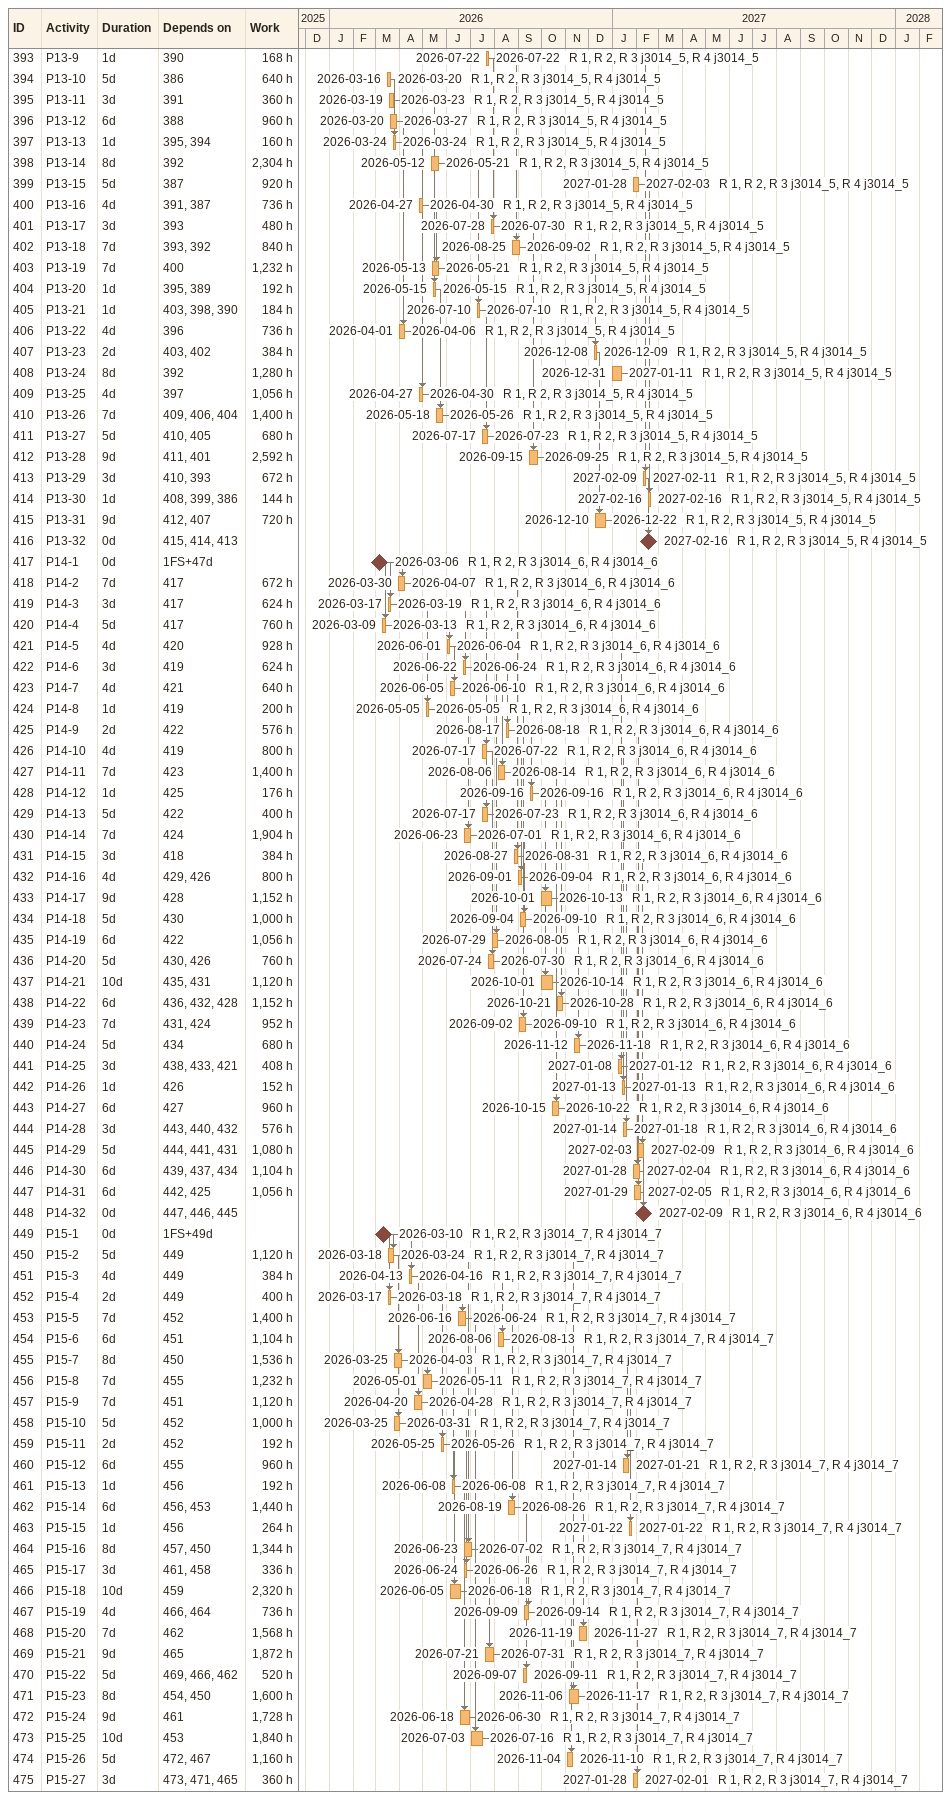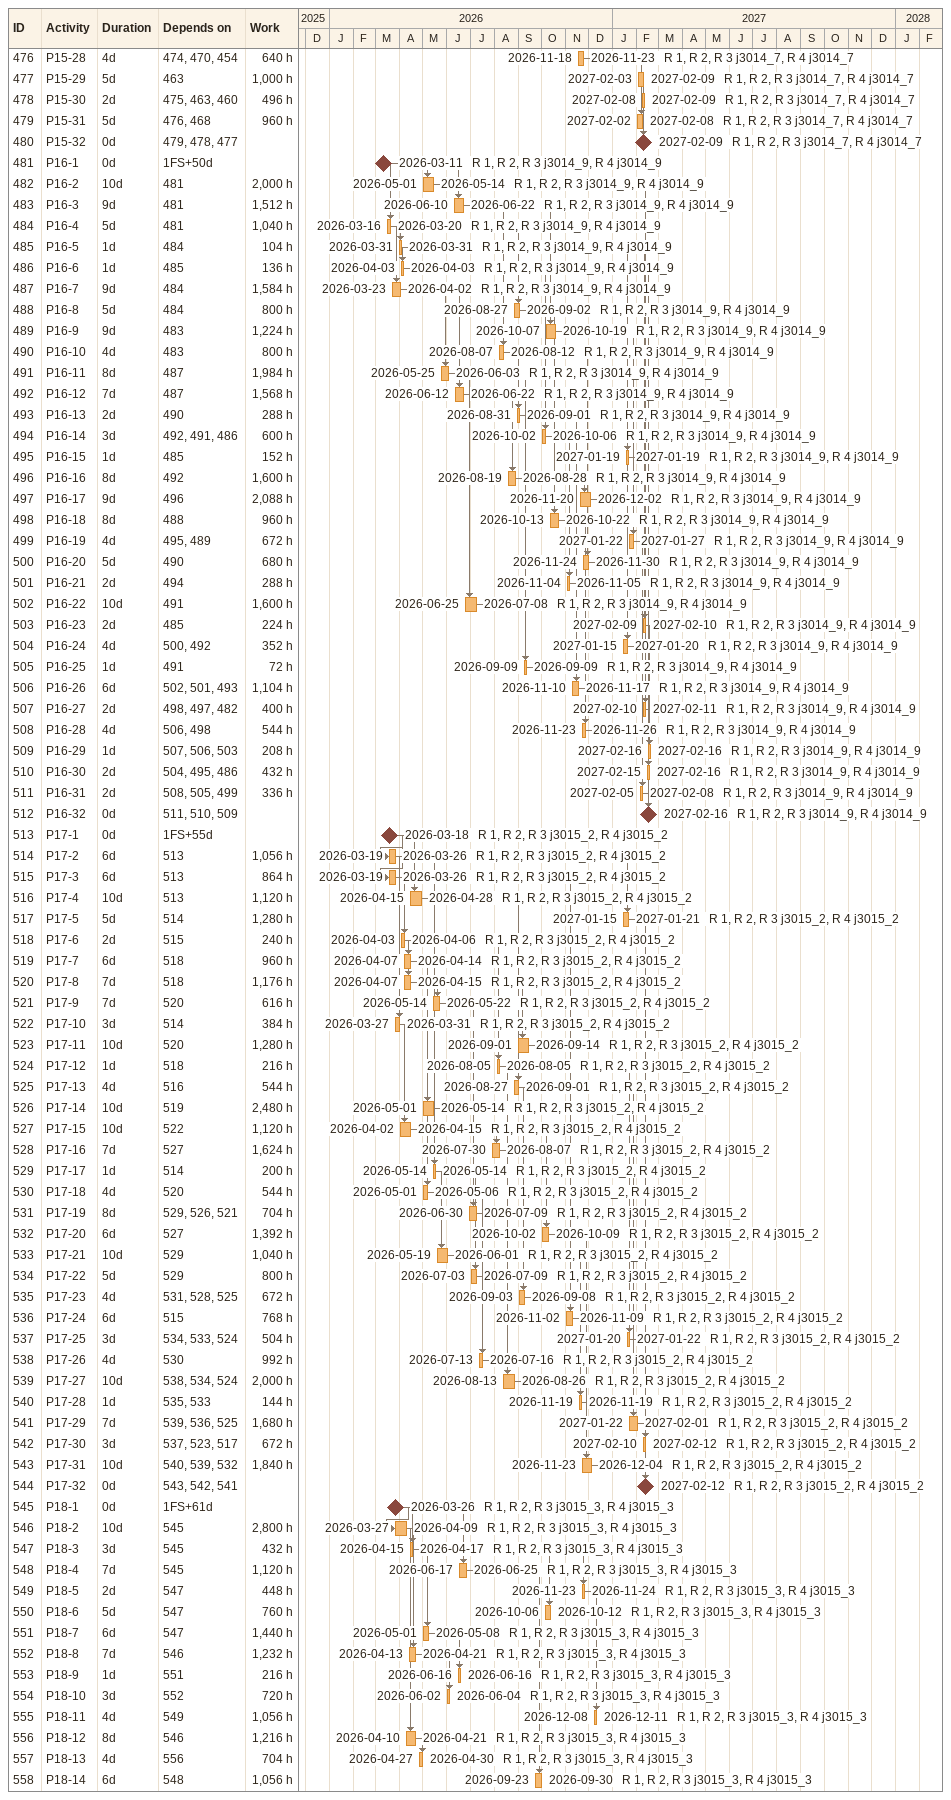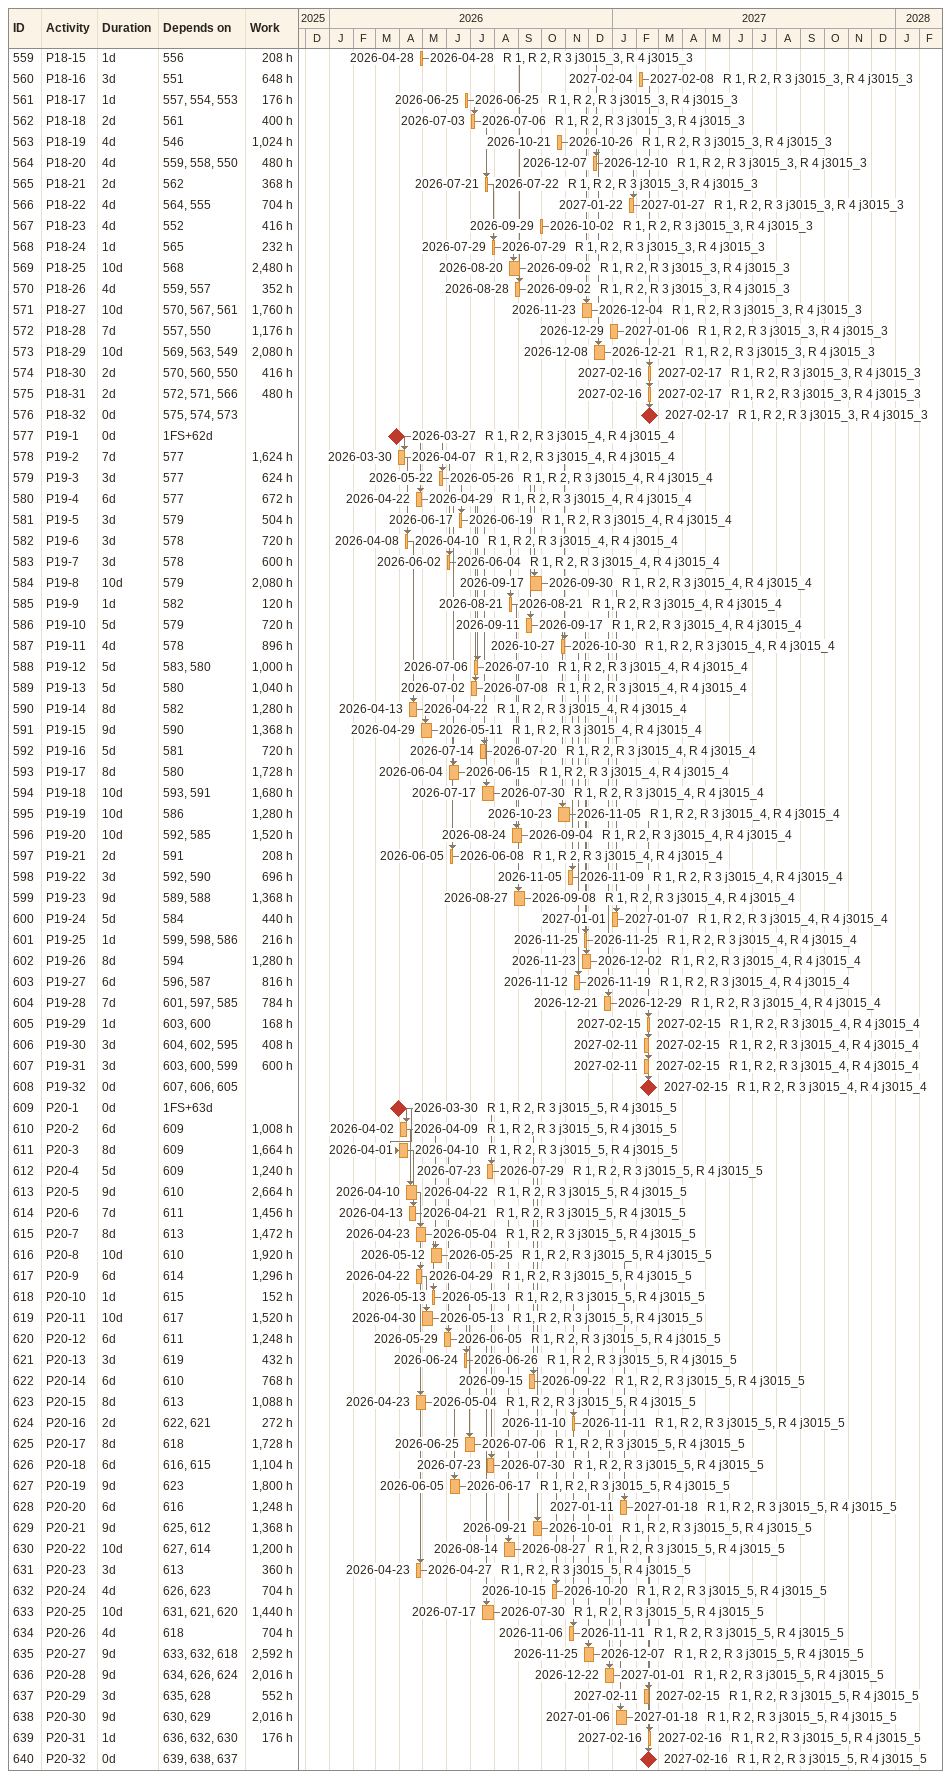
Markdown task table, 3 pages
| ID | Task | Duration | Start | Finish | Predecessors | Resources | Work (h) |
|---|---|---|---|---|---|---|---|
| 393 | P13-9 | 1d | 2026-07-22 | 2026-07-22 | 390 | R 1, R 2, R 3 j3014_5, R 4 j3014_5 | 168 |
| 394 | P13-10 | 5d | 2026-03-16 | 2026-03-20 | 386 | R 1, R 2, R 3 j3014_5, R 4 j3014_5 | 640 |
| 395 | P13-11 | 3d | 2026-03-19 | 2026-03-23 | 391 | R 1, R 2, R 3 j3014_5, R 4 j3014_5 | 360 |
| 396 | P13-12 | 6d | 2026-03-20 | 2026-03-27 | 388 | R 1, R 2, R 3 j3014_5, R 4 j3014_5 | 960 |
| 397 | P13-13 | 1d | 2026-03-24 | 2026-03-24 | 395, 394 | R 1, R 2, R 3 j3014_5, R 4 j3014_5 | 160 |
| 398 | P13-14 | 8d | 2026-05-12 | 2026-05-21 | 392 | R 1, R 2, R 3 j3014_5, R 4 j3014_5 | 2304 |
| 399 | P13-15 | 5d | 2027-01-28 | 2027-02-03 | 387 | R 1, R 2, R 3 j3014_5, R 4 j3014_5 | 920 |
| 400 | P13-16 | 4d | 2026-04-27 | 2026-04-30 | 391, 387 | R 1, R 2, R 3 j3014_5, R 4 j3014_5 | 736 |
| 401 | P13-17 | 3d | 2026-07-28 | 2026-07-30 | 393 | R 1, R 2, R 3 j3014_5, R 4 j3014_5 | 480 |
| 402 | P13-18 | 7d | 2026-08-25 | 2026-09-02 | 393, 392 | R 1, R 2, R 3 j3014_5, R 4 j3014_5 | 840 |
| 403 | P13-19 | 7d | 2026-05-13 | 2026-05-21 | 400 | R 1, R 2, R 3 j3014_5, R 4 j3014_5 | 1232 |
| 404 | P13-20 | 1d | 2026-05-15 | 2026-05-15 | 395, 389 | R 1, R 2, R 3 j3014_5, R 4 j3014_5 | 192 |
| 405 | P13-21 | 1d | 2026-07-10 | 2026-07-10 | 403, 398, 390 | R 1, R 2, R 3 j3014_5, R 4 j3014_5 | 184 |
| 406 | P13-22 | 4d | 2026-04-01 | 2026-04-06 | 396 | R 1, R 2, R 3 j3014_5, R 4 j3014_5 | 736 |
| 407 | P13-23 | 2d | 2026-12-08 | 2026-12-09 | 403, 402 | R 1, R 2, R 3 j3014_5, R 4 j3014_5 | 384 |
| 408 | P13-24 | 8d | 2026-12-31 | 2027-01-11 | 392 | R 1, R 2, R 3 j3014_5, R 4 j3014_5 | 1280 |
| 409 | P13-25 | 4d | 2026-04-27 | 2026-04-30 | 397 | R 1, R 2, R 3 j3014_5, R 4 j3014_5 | 1056 |
| 410 | P13-26 | 7d | 2026-05-18 | 2026-05-26 | 409, 406, 404 | R 1, R 2, R 3 j3014_5, R 4 j3014_5 | 1400 |
| 411 | P13-27 | 5d | 2026-07-17 | 2026-07-23 | 410, 405 | R 1, R 2, R 3 j3014_5, R 4 j3014_5 | 680 |
| 412 | P13-28 | 9d | 2026-09-15 | 2026-09-25 | 411, 401 | R 1, R 2, R 3 j3014_5, R 4 j3014_5 | 2592 |
| 413 | P13-29 | 3d | 2027-02-09 | 2027-02-11 | 410, 393 | R 1, R 2, R 3 j3014_5, R 4 j3014_5 | 672 |
| 414 | P13-30 | 1d | 2027-02-16 | 2027-02-16 | 408, 399, 386 | R 1, R 2, R 3 j3014_5, R 4 j3014_5 | 144 |
| 415 | P13-31 | 9d | 2026-12-10 | 2026-12-22 | 412, 407 | R 1, R 2, R 3 j3014_5, R 4 j3014_5 | 720 |
| 416 | P13-32 | 0d | 2027-02-16 | 2027-02-16 | 415, 414, 413 | R 1, R 2, R 3 j3014_5, R 4 j3014_5 |  |
| 417 | P14-1 | 0d | 2026-03-06 | 2026-03-06 | 1FS+47d | R 1, R 2, R 3 j3014_6, R 4 j3014_6 |  |
| 418 | P14-2 | 7d | 2026-03-30 | 2026-04-07 | 417 | R 1, R 2, R 3 j3014_6, R 4 j3014_6 | 672 |
| 419 | P14-3 | 3d | 2026-03-17 | 2026-03-19 | 417 | R 1, R 2, R 3 j3014_6, R 4 j3014_6 | 624 |
| 420 | P14-4 | 5d | 2026-03-09 | 2026-03-13 | 417 | R 1, R 2, R 3 j3014_6, R 4 j3014_6 | 760 |
| 421 | P14-5 | 4d | 2026-06-01 | 2026-06-04 | 420 | R 1, R 2, R 3 j3014_6, R 4 j3014_6 | 928 |
| 422 | P14-6 | 3d | 2026-06-22 | 2026-06-24 | 419 | R 1, R 2, R 3 j3014_6, R 4 j3014_6 | 624 |
| 423 | P14-7 | 4d | 2026-06-05 | 2026-06-10 | 421 | R 1, R 2, R 3 j3014_6, R 4 j3014_6 | 640 |
| 424 | P14-8 | 1d | 2026-05-05 | 2026-05-05 | 419 | R 1, R 2, R 3 j3014_6, R 4 j3014_6 | 200 |
| 425 | P14-9 | 2d | 2026-08-17 | 2026-08-18 | 422 | R 1, R 2, R 3 j3014_6, R 4 j3014_6 | 576 |
| 426 | P14-10 | 4d | 2026-07-17 | 2026-07-22 | 419 | R 1, R 2, R 3 j3014_6, R 4 j3014_6 | 800 |
| 427 | P14-11 | 7d | 2026-08-06 | 2026-08-14 | 423 | R 1, R 2, R 3 j3014_6, R 4 j3014_6 | 1400 |
| 428 | P14-12 | 1d | 2026-09-16 | 2026-09-16 | 425 | R 1, R 2, R 3 j3014_6, R 4 j3014_6 | 176 |
| 429 | P14-13 | 5d | 2026-07-17 | 2026-07-23 | 422 | R 1, R 2, R 3 j3014_6, R 4 j3014_6 | 400 |
| 430 | P14-14 | 7d | 2026-06-23 | 2026-07-01 | 424 | R 1, R 2, R 3 j3014_6, R 4 j3014_6 | 1904 |
| 431 | P14-15 | 3d | 2026-08-27 | 2026-08-31 | 418 | R 1, R 2, R 3 j3014_6, R 4 j3014_6 | 384 |
| 432 | P14-16 | 4d | 2026-09-01 | 2026-09-04 | 429, 426 | R 1, R 2, R 3 j3014_6, R 4 j3014_6 | 800 |
| 433 | P14-17 | 9d | 2026-10-01 | 2026-10-13 | 428 | R 1, R 2, R 3 j3014_6, R 4 j3014_6 | 1152 |
| 434 | P14-18 | 5d | 2026-09-04 | 2026-09-10 | 430 | R 1, R 2, R 3 j3014_6, R 4 j3014_6 | 1000 |
| 435 | P14-19 | 6d | 2026-07-29 | 2026-08-05 | 422 | R 1, R 2, R 3 j3014_6, R 4 j3014_6 | 1056 |
| 436 | P14-20 | 5d | 2026-07-24 | 2026-07-30 | 430, 426 | R 1, R 2, R 3 j3014_6, R 4 j3014_6 | 760 |
| 437 | P14-21 | 10d | 2026-10-01 | 2026-10-14 | 435, 431 | R 1, R 2, R 3 j3014_6, R 4 j3014_6 | 1120 |
| 438 | P14-22 | 6d | 2026-10-21 | 2026-10-28 | 436, 432, 428 | R 1, R 2, R 3 j3014_6, R 4 j3014_6 | 1152 |
| 439 | P14-23 | 7d | 2026-09-02 | 2026-09-10 | 431, 424 | R 1, R 2, R 3 j3014_6, R 4 j3014_6 | 952 |
| 440 | P14-24 | 5d | 2026-11-12 | 2026-11-18 | 434 | R 1, R 2, R 3 j3014_6, R 4 j3014_6 | 680 |
| 441 | P14-25 | 3d | 2027-01-08 | 2027-01-12 | 438, 433, 421 | R 1, R 2, R 3 j3014_6, R 4 j3014_6 | 408 |
| 442 | P14-26 | 1d | 2027-01-13 | 2027-01-13 | 426 | R 1, R 2, R 3 j3014_6, R 4 j3014_6 | 152 |
| 443 | P14-27 | 6d | 2026-10-15 | 2026-10-22 | 427 | R 1, R 2, R 3 j3014_6, R 4 j3014_6 | 960 |
| 444 | P14-28 | 3d | 2027-01-14 | 2027-01-18 | 443, 440, 432 | R 1, R 2, R 3 j3014_6, R 4 j3014_6 | 576 |
| 445 | P14-29 | 5d | 2027-02-03 | 2027-02-09 | 444, 441, 431 | R 1, R 2, R 3 j3014_6, R 4 j3014_6 | 1080 |
| 446 | P14-30 | 6d | 2027-01-28 | 2027-02-04 | 439, 437, 434 | R 1, R 2, R 3 j3014_6, R 4 j3014_6 | 1104 |
| 447 | P14-31 | 6d | 2027-01-29 | 2027-02-05 | 442, 425 | R 1, R 2, R 3 j3014_6, R 4 j3014_6 | 1056 |
| 448 | P14-32 | 0d | 2027-02-09 | 2027-02-09 | 447, 446, 445 | R 1, R 2, R 3 j3014_6, R 4 j3014_6 |  |
| 449 | P15-1 | 0d | 2026-03-10 | 2026-03-10 | 1FS+49d | R 1, R 2, R 3 j3014_7, R 4 j3014_7 |  |
| 450 | P15-2 | 5d | 2026-03-18 | 2026-03-24 | 449 | R 1, R 2, R 3 j3014_7, R 4 j3014_7 | 1120 |
| 451 | P15-3 | 4d | 2026-04-13 | 2026-04-16 | 449 | R 1, R 2, R 3 j3014_7, R 4 j3014_7 | 384 |
| 452 | P15-4 | 2d | 2026-03-17 | 2026-03-18 | 449 | R 1, R 2, R 3 j3014_7, R 4 j3014_7 | 400 |
| 453 | P15-5 | 7d | 2026-06-16 | 2026-06-24 | 452 | R 1, R 2, R 3 j3014_7, R 4 j3014_7 | 1400 |
| 454 | P15-6 | 6d | 2026-08-06 | 2026-08-13 | 451 | R 1, R 2, R 3 j3014_7, R 4 j3014_7 | 1104 |
| 455 | P15-7 | 8d | 2026-03-25 | 2026-04-03 | 450 | R 1, R 2, R 3 j3014_7, R 4 j3014_7 | 1536 |
| 456 | P15-8 | 7d | 2026-05-01 | 2026-05-11 | 455 | R 1, R 2, R 3 j3014_7, R 4 j3014_7 | 1232 |
| 457 | P15-9 | 7d | 2026-04-20 | 2026-04-28 | 451 | R 1, R 2, R 3 j3014_7, R 4 j3014_7 | 1120 |
| 458 | P15-10 | 5d | 2026-03-25 | 2026-03-31 | 452 | R 1, R 2, R 3 j3014_7, R 4 j3014_7 | 1000 |
| 459 | P15-11 | 2d | 2026-05-25 | 2026-05-26 | 452 | R 1, R 2, R 3 j3014_7, R 4 j3014_7 | 192 |
| 460 | P15-12 | 6d | 2027-01-14 | 2027-01-21 | 455 | R 1, R 2, R 3 j3014_7, R 4 j3014_7 | 960 |
| 461 | P15-13 | 1d | 2026-06-08 | 2026-06-08 | 456 | R 1, R 2, R 3 j3014_7, R 4 j3014_7 | 192 |
| 462 | P15-14 | 6d | 2026-08-19 | 2026-08-26 | 456, 453 | R 1, R 2, R 3 j3014_7, R 4 j3014_7 | 1440 |
| 463 | P15-15 | 1d | 2027-01-22 | 2027-01-22 | 456 | R 1, R 2, R 3 j3014_7, R 4 j3014_7 | 264 |
| 464 | P15-16 | 8d | 2026-06-23 | 2026-07-02 | 457, 450 | R 1, R 2, R 3 j3014_7, R 4 j3014_7 | 1344 |
| 465 | P15-17 | 3d | 2026-06-24 | 2026-06-26 | 461, 458 | R 1, R 2, R 3 j3014_7, R 4 j3014_7 | 336 |
| 466 | P15-18 | 10d | 2026-06-05 | 2026-06-18 | 459 | R 1, R 2, R 3 j3014_7, R 4 j3014_7 | 2320 |
| 467 | P15-19 | 4d | 2026-09-09 | 2026-09-14 | 466, 464 | R 1, R 2, R 3 j3014_7, R 4 j3014_7 | 736 |
| 468 | P15-20 | 7d | 2026-11-19 | 2026-11-27 | 462 | R 1, R 2, R 3 j3014_7, R 4 j3014_7 | 1568 |
| 469 | P15-21 | 9d | 2026-07-21 | 2026-07-31 | 465 | R 1, R 2, R 3 j3014_7, R 4 j3014_7 | 1872 |
| 470 | P15-22 | 5d | 2026-09-07 | 2026-09-11 | 469, 466, 462 | R 1, R 2, R 3 j3014_7, R 4 j3014_7 | 520 |
| 471 | P15-23 | 8d | 2026-11-06 | 2026-11-17 | 454, 450 | R 1, R 2, R 3 j3014_7, R 4 j3014_7 | 1600 |
| 472 | P15-24 | 9d | 2026-06-18 | 2026-06-30 | 461 | R 1, R 2, R 3 j3014_7, R 4 j3014_7 | 1728 |
| 473 | P15-25 | 10d | 2026-07-03 | 2026-07-16 | 453 | R 1, R 2, R 3 j3014_7, R 4 j3014_7 | 1840 |
| 474 | P15-26 | 5d | 2026-11-04 | 2026-11-10 | 472, 467 | R 1, R 2, R 3 j3014_7, R 4 j3014_7 | 1160 |
| 475 | P15-27 | 3d | 2027-01-28 | 2027-02-01 | 473, 471, 465 | R 1, R 2, R 3 j3014_7, R 4 j3014_7 | 360 |
| 476 | P15-28 | 4d | 2026-11-18 | 2026-11-23 | 474, 470, 454 | R 1, R 2, R 3 j3014_7, R 4 j3014_7 | 640 |
| 477 | P15-29 | 5d | 2027-02-03 | 2027-02-09 | 463 | R 1, R 2, R 3 j3014_7, R 4 j3014_7 | 1000 |
| 478 | P15-30 | 2d | 2027-02-08 | 2027-02-09 | 475, 463, 460 | R 1, R 2, R 3 j3014_7, R 4 j3014_7 | 496 |
| 479 | P15-31 | 5d | 2027-02-02 | 2027-02-08 | 476, 468 | R 1, R 2, R 3 j3014_7, R 4 j3014_7 | 960 |
| 480 | P15-32 | 0d | 2027-02-09 | 2027-02-09 | 479, 478, 477 | R 1, R 2, R 3 j3014_7, R 4 j3014_7 |  |
| 481 | P16-1 | 0d | 2026-03-11 | 2026-03-11 | 1FS+50d | R 1, R 2, R 3 j3014_9, R 4 j3014_9 |  |
| 482 | P16-2 | 10d | 2026-05-01 | 2026-05-14 | 481 | R 1, R 2, R 3 j3014_9, R 4 j3014_9 | 2000 |
| 483 | P16-3 | 9d | 2026-06-10 | 2026-06-22 | 481 | R 1, R 2, R 3 j3014_9, R 4 j3014_9 | 1512 |
| 484 | P16-4 | 5d | 2026-03-16 | 2026-03-20 | 481 | R 1, R 2, R 3 j3014_9, R 4 j3014_9 | 1040 |
| 485 | P16-5 | 1d | 2026-03-31 | 2026-03-31 | 484 | R 1, R 2, R 3 j3014_9, R 4 j3014_9 | 104 |
| 486 | P16-6 | 1d | 2026-04-03 | 2026-04-03 | 485 | R 1, R 2, R 3 j3014_9, R 4 j3014_9 | 136 |
| 487 | P16-7 | 9d | 2026-03-23 | 2026-04-02 | 484 | R 1, R 2, R 3 j3014_9, R 4 j3014_9 | 1584 |
| 488 | P16-8 | 5d | 2026-08-27 | 2026-09-02 | 484 | R 1, R 2, R 3 j3014_9, R 4 j3014_9 | 800 |
| 489 | P16-9 | 9d | 2026-10-07 | 2026-10-19 | 483 | R 1, R 2, R 3 j3014_9, R 4 j3014_9 | 1224 |
| 490 | P16-10 | 4d | 2026-08-07 | 2026-08-12 | 483 | R 1, R 2, R 3 j3014_9, R 4 j3014_9 | 800 |
| 491 | P16-11 | 8d | 2026-05-25 | 2026-06-03 | 487 | R 1, R 2, R 3 j3014_9, R 4 j3014_9 | 1984 |
| 492 | P16-12 | 7d | 2026-06-12 | 2026-06-22 | 487 | R 1, R 2, R 3 j3014_9, R 4 j3014_9 | 1568 |
| 493 | P16-13 | 2d | 2026-08-31 | 2026-09-01 | 490 | R 1, R 2, R 3 j3014_9, R 4 j3014_9 | 288 |
| 494 | P16-14 | 3d | 2026-10-02 | 2026-10-06 | 492, 491, 486 | R 1, R 2, R 3 j3014_9, R 4 j3014_9 | 600 |
| 495 | P16-15 | 1d | 2027-01-19 | 2027-01-19 | 485 | R 1, R 2, R 3 j3014_9, R 4 j3014_9 | 152 |
| 496 | P16-16 | 8d | 2026-08-19 | 2026-08-28 | 492 | R 1, R 2, R 3 j3014_9, R 4 j3014_9 | 1600 |
| 497 | P16-17 | 9d | 2026-11-20 | 2026-12-02 | 496 | R 1, R 2, R 3 j3014_9, R 4 j3014_9 | 2088 |
| 498 | P16-18 | 8d | 2026-10-13 | 2026-10-22 | 488 | R 1, R 2, R 3 j3014_9, R 4 j3014_9 | 960 |
| 499 | P16-19 | 4d | 2027-01-22 | 2027-01-27 | 495, 489 | R 1, R 2, R 3 j3014_9, R 4 j3014_9 | 672 |
| 500 | P16-20 | 5d | 2026-11-24 | 2026-11-30 | 490 | R 1, R 2, R 3 j3014_9, R 4 j3014_9 | 680 |
| 501 | P16-21 | 2d | 2026-11-04 | 2026-11-05 | 494 | R 1, R 2, R 3 j3014_9, R 4 j3014_9 | 288 |
| 502 | P16-22 | 10d | 2026-06-25 | 2026-07-08 | 491 | R 1, R 2, R 3 j3014_9, R 4 j3014_9 | 1600 |
| 503 | P16-23 | 2d | 2027-02-09 | 2027-02-10 | 485 | R 1, R 2, R 3 j3014_9, R 4 j3014_9 | 224 |
| 504 | P16-24 | 4d | 2027-01-15 | 2027-01-20 | 500, 492 | R 1, R 2, R 3 j3014_9, R 4 j3014_9 | 352 |
| 505 | P16-25 | 1d | 2026-09-09 | 2026-09-09 | 491 | R 1, R 2, R 3 j3014_9, R 4 j3014_9 | 72 |
| 506 | P16-26 | 6d | 2026-11-10 | 2026-11-17 | 502, 501, 493 | R 1, R 2, R 3 j3014_9, R 4 j3014_9 | 1104 |
| 507 | P16-27 | 2d | 2027-02-10 | 2027-02-11 | 498, 497, 482 | R 1, R 2, R 3 j3014_9, R 4 j3014_9 | 400 |
| 508 | P16-28 | 4d | 2026-11-23 | 2026-11-26 | 506, 498 | R 1, R 2, R 3 j3014_9, R 4 j3014_9 | 544 |
| 509 | P16-29 | 1d | 2027-02-16 | 2027-02-16 | 507, 506, 503 | R 1, R 2, R 3 j3014_9, R 4 j3014_9 | 208 |
| 510 | P16-30 | 2d | 2027-02-15 | 2027-02-16 | 504, 495, 486 | R 1, R 2, R 3 j3014_9, R 4 j3014_9 | 432 |
| 511 | P16-31 | 2d | 2027-02-05 | 2027-02-08 | 508, 505, 499 | R 1, R 2, R 3 j3014_9, R 4 j3014_9 | 336 |
| 512 | P16-32 | 0d | 2027-02-16 | 2027-02-16 | 511, 510, 509 | R 1, R 2, R 3 j3014_9, R 4 j3014_9 |  |
| 513 | P17-1 | 0d | 2026-03-18 | 2026-03-18 | 1FS+55d | R 1, R 2, R 3 j3015_2, R 4 j3015_2 |  |
| 514 | P17-2 | 6d | 2026-03-19 | 2026-03-26 | 513 | R 1, R 2, R 3 j3015_2, R 4 j3015_2 | 1056 |
| 515 | P17-3 | 6d | 2026-03-19 | 2026-03-26 | 513 | R 1, R 2, R 3 j3015_2, R 4 j3015_2 | 864 |
| 516 | P17-4 | 10d | 2026-04-15 | 2026-04-28 | 513 | R 1, R 2, R 3 j3015_2, R 4 j3015_2 | 1120 |
| 517 | P17-5 | 5d | 2027-01-15 | 2027-01-21 | 514 | R 1, R 2, R 3 j3015_2, R 4 j3015_2 | 1280 |
| 518 | P17-6 | 2d | 2026-04-03 | 2026-04-06 | 515 | R 1, R 2, R 3 j3015_2, R 4 j3015_2 | 240 |
| 519 | P17-7 | 6d | 2026-04-07 | 2026-04-14 | 518 | R 1, R 2, R 3 j3015_2, R 4 j3015_2 | 960 |
| 520 | P17-8 | 7d | 2026-04-07 | 2026-04-15 | 518 | R 1, R 2, R 3 j3015_2, R 4 j3015_2 | 1176 |
| 521 | P17-9 | 7d | 2026-05-14 | 2026-05-22 | 520 | R 1, R 2, R 3 j3015_2, R 4 j3015_2 | 616 |
| 522 | P17-10 | 3d | 2026-03-27 | 2026-03-31 | 514 | R 1, R 2, R 3 j3015_2, R 4 j3015_2 | 384 |
| 523 | P17-11 | 10d | 2026-09-01 | 2026-09-14 | 520 | R 1, R 2, R 3 j3015_2, R 4 j3015_2 | 1280 |
| 524 | P17-12 | 1d | 2026-08-05 | 2026-08-05 | 518 | R 1, R 2, R 3 j3015_2, R 4 j3015_2 | 216 |
| 525 | P17-13 | 4d | 2026-08-27 | 2026-09-01 | 516 | R 1, R 2, R 3 j3015_2, R 4 j3015_2 | 544 |
| 526 | P17-14 | 10d | 2026-05-01 | 2026-05-14 | 519 | R 1, R 2, R 3 j3015_2, R 4 j3015_2 | 2480 |
| 527 | P17-15 | 10d | 2026-04-02 | 2026-04-15 | 522 | R 1, R 2, R 3 j3015_2, R 4 j3015_2 | 1120 |
| 528 | P17-16 | 7d | 2026-07-30 | 2026-08-07 | 527 | R 1, R 2, R 3 j3015_2, R 4 j3015_2 | 1624 |
| 529 | P17-17 | 1d | 2026-05-14 | 2026-05-14 | 514 | R 1, R 2, R 3 j3015_2, R 4 j3015_2 | 200 |
| 530 | P17-18 | 4d | 2026-05-01 | 2026-05-06 | 520 | R 1, R 2, R 3 j3015_2, R 4 j3015_2 | 544 |
| 531 | P17-19 | 8d | 2026-06-30 | 2026-07-09 | 529, 526, 521 | R 1, R 2, R 3 j3015_2, R 4 j3015_2 | 704 |
| 532 | P17-20 | 6d | 2026-10-02 | 2026-10-09 | 527 | R 1, R 2, R 3 j3015_2, R 4 j3015_2 | 1392 |
| 533 | P17-21 | 10d | 2026-05-19 | 2026-06-01 | 529 | R 1, R 2, R 3 j3015_2, R 4 j3015_2 | 1040 |
| 534 | P17-22 | 5d | 2026-07-03 | 2026-07-09 | 529 | R 1, R 2, R 3 j3015_2, R 4 j3015_2 | 800 |
| 535 | P17-23 | 4d | 2026-09-03 | 2026-09-08 | 531, 528, 525 | R 1, R 2, R 3 j3015_2, R 4 j3015_2 | 672 |
| 536 | P17-24 | 6d | 2026-11-02 | 2026-11-09 | 515 | R 1, R 2, R 3 j3015_2, R 4 j3015_2 | 768 |
| 537 | P17-25 | 3d | 2027-01-20 | 2027-01-22 | 534, 533, 524 | R 1, R 2, R 3 j3015_2, R 4 j3015_2 | 504 |
| 538 | P17-26 | 4d | 2026-07-13 | 2026-07-16 | 530 | R 1, R 2, R 3 j3015_2, R 4 j3015_2 | 992 |
| 539 | P17-27 | 10d | 2026-08-13 | 2026-08-26 | 538, 534, 524 | R 1, R 2, R 3 j3015_2, R 4 j3015_2 | 2000 |
| 540 | P17-28 | 1d | 2026-11-19 | 2026-11-19 | 535, 533 | R 1, R 2, R 3 j3015_2, R 4 j3015_2 | 144 |
| 541 | P17-29 | 7d | 2027-01-22 | 2027-02-01 | 539, 536, 525 | R 1, R 2, R 3 j3015_2, R 4 j3015_2 | 1680 |
| 542 | P17-30 | 3d | 2027-02-10 | 2027-02-12 | 537, 523, 517 | R 1, R 2, R 3 j3015_2, R 4 j3015_2 | 672 |
| 543 | P17-31 | 10d | 2026-11-23 | 2026-12-04 | 540, 539, 532 | R 1, R 2, R 3 j3015_2, R 4 j3015_2 | 1840 |
| 544 | P17-32 | 0d | 2027-02-12 | 2027-02-12 | 543, 542, 541 | R 1, R 2, R 3 j3015_2, R 4 j3015_2 |  |
| 545 | P18-1 | 0d | 2026-03-26 | 2026-03-26 | 1FS+61d | R 1, R 2, R 3 j3015_3, R 4 j3015_3 |  |
| 546 | P18-2 | 10d | 2026-03-27 | 2026-04-09 | 545 | R 1, R 2, R 3 j3015_3, R 4 j3015_3 | 2800 |
| 547 | P18-3 | 3d | 2026-04-15 | 2026-04-17 | 545 | R 1, R 2, R 3 j3015_3, R 4 j3015_3 | 432 |
| 548 | P18-4 | 7d | 2026-06-17 | 2026-06-25 | 545 | R 1, R 2, R 3 j3015_3, R 4 j3015_3 | 1120 |
| 549 | P18-5 | 2d | 2026-11-23 | 2026-11-24 | 547 | R 1, R 2, R 3 j3015_3, R 4 j3015_3 | 448 |
| 550 | P18-6 | 5d | 2026-10-06 | 2026-10-12 | 547 | R 1, R 2, R 3 j3015_3, R 4 j3015_3 | 760 |
| 551 | P18-7 | 6d | 2026-05-01 | 2026-05-08 | 547 | R 1, R 2, R 3 j3015_3, R 4 j3015_3 | 1440 |
| 552 | P18-8 | 7d | 2026-04-13 | 2026-04-21 | 546 | R 1, R 2, R 3 j3015_3, R 4 j3015_3 | 1232 |
| 553 | P18-9 | 1d | 2026-06-16 | 2026-06-16 | 551 | R 1, R 2, R 3 j3015_3, R 4 j3015_3 | 216 |
| 554 | P18-10 | 3d | 2026-06-02 | 2026-06-04 | 552 | R 1, R 2, R 3 j3015_3, R 4 j3015_3 | 720 |
| 555 | P18-11 | 4d | 2026-12-08 | 2026-12-11 | 549 | R 1, R 2, R 3 j3015_3, R 4 j3015_3 | 1056 |
| 556 | P18-12 | 8d | 2026-04-10 | 2026-04-21 | 546 | R 1, R 2, R 3 j3015_3, R 4 j3015_3 | 1216 |
| 557 | P18-13 | 4d | 2026-04-27 | 2026-04-30 | 556 | R 1, R 2, R 3 j3015_3, R 4 j3015_3 | 704 |
| 558 | P18-14 | 6d | 2026-09-23 | 2026-09-30 | 548 | R 1, R 2, R 3 j3015_3, R 4 j3015_3 | 1056 |
| 559 | P18-15 | 1d | 2026-04-28 | 2026-04-28 | 556 | R 1, R 2, R 3 j3015_3, R 4 j3015_3 | 208 |
| 560 | P18-16 | 3d | 2027-02-04 | 2027-02-08 | 551 | R 1, R 2, R 3 j3015_3, R 4 j3015_3 | 648 |
| 561 | P18-17 | 1d | 2026-06-25 | 2026-06-25 | 557, 554, 553 | R 1, R 2, R 3 j3015_3, R 4 j3015_3 | 176 |
| 562 | P18-18 | 2d | 2026-07-03 | 2026-07-06 | 561 | R 1, R 2, R 3 j3015_3, R 4 j3015_3 | 400 |
| 563 | P18-19 | 4d | 2026-10-21 | 2026-10-26 | 546 | R 1, R 2, R 3 j3015_3, R 4 j3015_3 | 1024 |
| 564 | P18-20 | 4d | 2026-12-07 | 2026-12-10 | 559, 558, 550 | R 1, R 2, R 3 j3015_3, R 4 j3015_3 | 480 |
| 565 | P18-21 | 2d | 2026-07-21 | 2026-07-22 | 562 | R 1, R 2, R 3 j3015_3, R 4 j3015_3 | 368 |
| 566 | P18-22 | 4d | 2027-01-22 | 2027-01-27 | 564, 555 | R 1, R 2, R 3 j3015_3, R 4 j3015_3 | 704 |
| 567 | P18-23 | 4d | 2026-09-29 | 2026-10-02 | 552 | R 1, R 2, R 3 j3015_3, R 4 j3015_3 | 416 |
| 568 | P18-24 | 1d | 2026-07-29 | 2026-07-29 | 565 | R 1, R 2, R 3 j3015_3, R 4 j3015_3 | 232 |
| 569 | P18-25 | 10d | 2026-08-20 | 2026-09-02 | 568 | R 1, R 2, R 3 j3015_3, R 4 j3015_3 | 2480 |
| 570 | P18-26 | 4d | 2026-08-28 | 2026-09-02 | 559, 557 | R 1, R 2, R 3 j3015_3, R 4 j3015_3 | 352 |
| 571 | P18-27 | 10d | 2026-11-23 | 2026-12-04 | 570, 567, 561 | R 1, R 2, R 3 j3015_3, R 4 j3015_3 | 1760 |
| 572 | P18-28 | 7d | 2026-12-29 | 2027-01-06 | 557, 550 | R 1, R 2, R 3 j3015_3, R 4 j3015_3 | 1176 |
| 573 | P18-29 | 10d | 2026-12-08 | 2026-12-21 | 569, 563, 549 | R 1, R 2, R 3 j3015_3, R 4 j3015_3 | 2080 |
| 574 | P18-30 | 2d | 2027-02-16 | 2027-02-17 | 570, 560, 550 | R 1, R 2, R 3 j3015_3, R 4 j3015_3 | 416 |
| 575 | P18-31 | 2d | 2027-02-16 | 2027-02-17 | 572, 571, 566 | R 1, R 2, R 3 j3015_3, R 4 j3015_3 | 480 |
| 576 | P18-32 | 0d | 2027-02-17 | 2027-02-17 | 575, 574, 573 | R 1, R 2, R 3 j3015_3, R 4 j3015_3 |  |
| 577 | P19-1 | 0d | 2026-03-27 | 2026-03-27 | 1FS+62d | R 1, R 2, R 3 j3015_4, R 4 j3015_4 |  |
| 578 | P19-2 | 7d | 2026-03-30 | 2026-04-07 | 577 | R 1, R 2, R 3 j3015_4, R 4 j3015_4 | 1624 |
| 579 | P19-3 | 3d | 2026-05-22 | 2026-05-26 | 577 | R 1, R 2, R 3 j3015_4, R 4 j3015_4 | 624 |
| 580 | P19-4 | 6d | 2026-04-22 | 2026-04-29 | 577 | R 1, R 2, R 3 j3015_4, R 4 j3015_4 | 672 |
| 581 | P19-5 | 3d | 2026-06-17 | 2026-06-19 | 579 | R 1, R 2, R 3 j3015_4, R 4 j3015_4 | 504 |
| 582 | P19-6 | 3d | 2026-04-08 | 2026-04-10 | 578 | R 1, R 2, R 3 j3015_4, R 4 j3015_4 | 720 |
| 583 | P19-7 | 3d | 2026-06-02 | 2026-06-04 | 578 | R 1, R 2, R 3 j3015_4, R 4 j3015_4 | 600 |
| 584 | P19-8 | 10d | 2026-09-17 | 2026-09-30 | 579 | R 1, R 2, R 3 j3015_4, R 4 j3015_4 | 2080 |
| 585 | P19-9 | 1d | 2026-08-21 | 2026-08-21 | 582 | R 1, R 2, R 3 j3015_4, R 4 j3015_4 | 120 |
| 586 | P19-10 | 5d | 2026-09-11 | 2026-09-17 | 579 | R 1, R 2, R 3 j3015_4, R 4 j3015_4 | 720 |
| 587 | P19-11 | 4d | 2026-10-27 | 2026-10-30 | 578 | R 1, R 2, R 3 j3015_4, R 4 j3015_4 | 896 |
| 588 | P19-12 | 5d | 2026-07-06 | 2026-07-10 | 583, 580 | R 1, R 2, R 3 j3015_4, R 4 j3015_4 | 1000 |
| 589 | P19-13 | 5d | 2026-07-02 | 2026-07-08 | 580 | R 1, R 2, R 3 j3015_4, R 4 j3015_4 | 1040 |
| 590 | P19-14 | 8d | 2026-04-13 | 2026-04-22 | 582 | R 1, R 2, R 3 j3015_4, R 4 j3015_4 | 1280 |
| 591 | P19-15 | 9d | 2026-04-29 | 2026-05-11 | 590 | R 1, R 2, R 3 j3015_4, R 4 j3015_4 | 1368 |
| 592 | P19-16 | 5d | 2026-07-14 | 2026-07-20 | 581 | R 1, R 2, R 3 j3015_4, R 4 j3015_4 | 720 |
| 593 | P19-17 | 8d | 2026-06-04 | 2026-06-15 | 580 | R 1, R 2, R 3 j3015_4, R 4 j3015_4 | 1728 |
| 594 | P19-18 | 10d | 2026-07-17 | 2026-07-30 | 593, 591 | R 1, R 2, R 3 j3015_4, R 4 j3015_4 | 1680 |
| 595 | P19-19 | 10d | 2026-10-23 | 2026-11-05 | 586 | R 1, R 2, R 3 j3015_4, R 4 j3015_4 | 1280 |
| 596 | P19-20 | 10d | 2026-08-24 | 2026-09-04 | 592, 585 | R 1, R 2, R 3 j3015_4, R 4 j3015_4 | 1520 |
| 597 | P19-21 | 2d | 2026-06-05 | 2026-06-08 | 591 | R 1, R 2, R 3 j3015_4, R 4 j3015_4 | 208 |
| 598 | P19-22 | 3d | 2026-11-05 | 2026-11-09 | 592, 590 | R 1, R 2, R 3 j3015_4, R 4 j3015_4 | 696 |
| 599 | P19-23 | 9d | 2026-08-27 | 2026-09-08 | 589, 588 | R 1, R 2, R 3 j3015_4, R 4 j3015_4 | 1368 |
| 600 | P19-24 | 5d | 2027-01-01 | 2027-01-07 | 584 | R 1, R 2, R 3 j3015_4, R 4 j3015_4 | 440 |
| 601 | P19-25 | 1d | 2026-11-25 | 2026-11-25 | 599, 598, 586 | R 1, R 2, R 3 j3015_4, R 4 j3015_4 | 216 |
| 602 | P19-26 | 8d | 2026-11-23 | 2026-12-02 | 594 | R 1, R 2, R 3 j3015_4, R 4 j3015_4 | 1280 |
| 603 | P19-27 | 6d | 2026-11-12 | 2026-11-19 | 596, 587 | R 1, R 2, R 3 j3015_4, R 4 j3015_4 | 816 |
| 604 | P19-28 | 7d | 2026-12-21 | 2026-12-29 | 601, 597, 585 | R 1, R 2, R 3 j3015_4, R 4 j3015_4 | 784 |
| 605 | P19-29 | 1d | 2027-02-15 | 2027-02-15 | 603, 600 | R 1, R 2, R 3 j3015_4, R 4 j3015_4 | 168 |
| 606 | P19-30 | 3d | 2027-02-11 | 2027-02-15 | 604, 602, 595 | R 1, R 2, R 3 j3015_4, R 4 j3015_4 | 408 |
| 607 | P19-31 | 3d | 2027-02-11 | 2027-02-15 | 603, 600, 599 | R 1, R 2, R 3 j3015_4, R 4 j3015_4 | 600 |
| 608 | P19-32 | 0d | 2027-02-15 | 2027-02-15 | 607, 606, 605 | R 1, R 2, R 3 j3015_4, R 4 j3015_4 |  |
| 609 | P20-1 | 0d | 2026-03-30 | 2026-03-30 | 1FS+63d | R 1, R 2, R 3 j3015_5, R 4 j3015_5 |  |
| 610 | P20-2 | 6d | 2026-04-02 | 2026-04-09 | 609 | R 1, R 2, R 3 j3015_5, R 4 j3015_5 | 1008 |
| 611 | P20-3 | 8d | 2026-04-01 | 2026-04-10 | 609 | R 1, R 2, R 3 j3015_5, R 4 j3015_5 | 1664 |
| 612 | P20-4 | 5d | 2026-07-23 | 2026-07-29 | 609 | R 1, R 2, R 3 j3015_5, R 4 j3015_5 | 1240 |
| 613 | P20-5 | 9d | 2026-04-10 | 2026-04-22 | 610 | R 1, R 2, R 3 j3015_5, R 4 j3015_5 | 2664 |
| 614 | P20-6 | 7d | 2026-04-13 | 2026-04-21 | 611 | R 1, R 2, R 3 j3015_5, R 4 j3015_5 | 1456 |
| 615 | P20-7 | 8d | 2026-04-23 | 2026-05-04 | 613 | R 1, R 2, R 3 j3015_5, R 4 j3015_5 | 1472 |
| 616 | P20-8 | 10d | 2026-05-12 | 2026-05-25 | 610 | R 1, R 2, R 3 j3015_5, R 4 j3015_5 | 1920 |
| 617 | P20-9 | 6d | 2026-04-22 | 2026-04-29 | 614 | R 1, R 2, R 3 j3015_5, R 4 j3015_5 | 1296 |
| 618 | P20-10 | 1d | 2026-05-13 | 2026-05-13 | 615 | R 1, R 2, R 3 j3015_5, R 4 j3015_5 | 152 |
| 619 | P20-11 | 10d | 2026-04-30 | 2026-05-13 | 617 | R 1, R 2, R 3 j3015_5, R 4 j3015_5 | 1520 |
| 620 | P20-12 | 6d | 2026-05-29 | 2026-06-05 | 611 | R 1, R 2, R 3 j3015_5, R 4 j3015_5 | 1248 |
| 621 | P20-13 | 3d | 2026-06-24 | 2026-06-26 | 619 | R 1, R 2, R 3 j3015_5, R 4 j3015_5 | 432 |
| 622 | P20-14 | 6d | 2026-09-15 | 2026-09-22 | 610 | R 1, R 2, R 3 j3015_5, R 4 j3015_5 | 768 |
| 623 | P20-15 | 8d | 2026-04-23 | 2026-05-04 | 613 | R 1, R 2, R 3 j3015_5, R 4 j3015_5 | 1088 |
| 624 | P20-16 | 2d | 2026-11-10 | 2026-11-11 | 622, 621 | R 1, R 2, R 3 j3015_5, R 4 j3015_5 | 272 |
| 625 | P20-17 | 8d | 2026-06-25 | 2026-07-06 | 618 | R 1, R 2, R 3 j3015_5, R 4 j3015_5 | 1728 |
| 626 | P20-18 | 6d | 2026-07-23 | 2026-07-30 | 616, 615 | R 1, R 2, R 3 j3015_5, R 4 j3015_5 | 1104 |
| 627 | P20-19 | 9d | 2026-06-05 | 2026-06-17 | 623 | R 1, R 2, R 3 j3015_5, R 4 j3015_5 | 1800 |
| 628 | P20-20 | 6d | 2027-01-11 | 2027-01-18 | 616 | R 1, R 2, R 3 j3015_5, R 4 j3015_5 | 1248 |
| 629 | P20-21 | 9d | 2026-09-21 | 2026-10-01 | 625, 612 | R 1, R 2, R 3 j3015_5, R 4 j3015_5 | 1368 |
| 630 | P20-22 | 10d | 2026-08-14 | 2026-08-27 | 627, 614 | R 1, R 2, R 3 j3015_5, R 4 j3015_5 | 1200 |
| 631 | P20-23 | 3d | 2026-04-23 | 2026-04-27 | 613 | R 1, R 2, R 3 j3015_5, R 4 j3015_5 | 360 |
| 632 | P20-24 | 4d | 2026-10-15 | 2026-10-20 | 626, 623 | R 1, R 2, R 3 j3015_5, R 4 j3015_5 | 704 |
| 633 | P20-25 | 10d | 2026-07-17 | 2026-07-30 | 631, 621, 620 | R 1, R 2, R 3 j3015_5, R 4 j3015_5 | 1440 |
| 634 | P20-26 | 4d | 2026-11-06 | 2026-11-11 | 618 | R 1, R 2, R 3 j3015_5, R 4 j3015_5 | 704 |
| 635 | P20-27 | 9d | 2026-11-25 | 2026-12-07 | 633, 632, 618 | R 1, R 2, R 3 j3015_5, R 4 j3015_5 | 2592 |
| 636 | P20-28 | 9d | 2026-12-22 | 2027-01-01 | 634, 626, 624 | R 1, R 2, R 3 j3015_5, R 4 j3015_5 | 2016 |
| 637 | P20-29 | 3d | 2027-02-11 | 2027-02-15 | 635, 628 | R 1, R 2, R 3 j3015_5, R 4 j3015_5 | 552 |
| 638 | P20-30 | 9d | 2027-01-06 | 2027-01-18 | 630, 629 | R 1, R 2, R 3 j3015_5, R 4 j3015_5 | 2016 |
| 639 | P20-31 | 1d | 2027-02-16 | 2027-02-16 | 636, 632, 630 | R 1, R 2, R 3 j3015_5, R 4 j3015_5 | 176 |
| 640 | P20-32 | 0d | 2027-02-16 | 2027-02-16 | 639, 638, 637 | R 1, R 2, R 3 j3015_5, R 4 j3015_5 |  |
